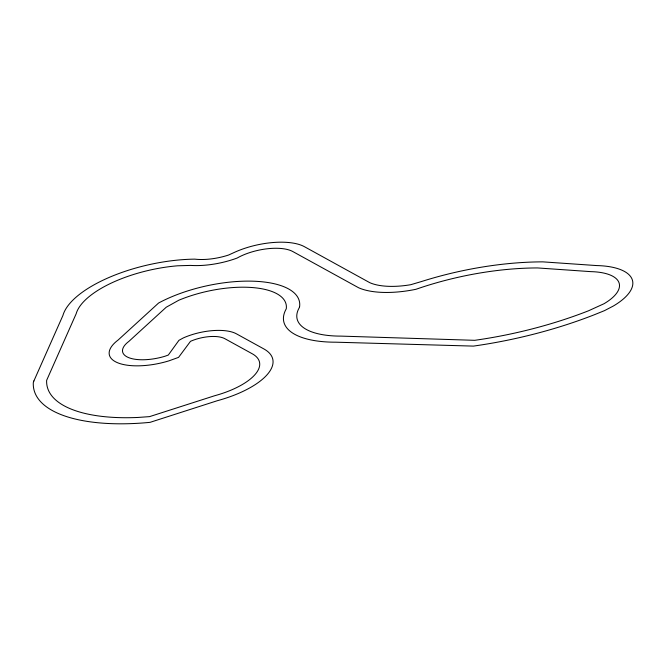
<?xml version="1.0" encoding="UTF-8"?>
<svg xmlns="http://www.w3.org/2000/svg" width="666" height="666" viewBox="0 0 666 666"><rect width="100%" height="100%" fill="white"/><g stroke="black" fill="none" stroke-linecap="round" stroke-linejoin="round"><path stroke-width="1" d="M33.891 380.944L33.3 382.65A148.393 59.649 -12.3 0 0 150.066 422.344L217.424 400.682A71.853 28.879 -12.3 0 0 263.794 348.892L236.43 333.824A38.595 15.509 -12.3 0 0 183.375 337.903L178.946 340.318L168.315 355.045L165.076 356.21A33.708 13.553 -12.3 0 1 128.563 357.584A33.708 13.553 -12.3 0 1 128.871 341.392L166.234 307.226L178.788 300.233A73.585 29.579 -12.3 0 1 252.489 287.562A73.585 29.579 -12.3 0 1 286.263 308.816A88.112 35.415 -12.3 0 0 335.706 342.191L473.418 346.104A225.349 90.576 -12.3 0 0 594.547 314.668L604.553 310.606L613.261 306.069A65.643 26.39 -12.3 0 0 596.628 265.567L542.848 261.863A175.608 70.588 -12.3 0 0 421.636 281.485L410.722 284.707A51.79 20.812 -12.3 0 1 369.705 282.642L304.37 246.661A50.275 20.205 -12.3 0 0 233.824 252.639L228.613 255.02A37.795 15.193 -12.3 0 1 194.73 259.132A98.277 39.502 -12.3 0 0 62.929 315.459L33.891 380.944M299.583 306.735L299.176 307.892A74.509 29.945 -12.3 0 0 340.984 336.114L474.716 340.318A211.738 85.106 -12.3 0 0 588.536 310.781L603.979 303.746A52.04 20.921 -12.3 0 0 590.792 271.636L537.57 267.94A162.005 65.118 -12.3 0 0 415.967 289.285A65.393 26.282 -12.3 0 1 358.574 287.737L292.782 251.532A36.663 14.735 -12.3 0 0 237.113 258.058A51.399 20.663 -12.3 0 1 190.626 265.409L177.656 265.792A84.674 34.033 -12.3 0 0 76.174 313.736L46.645 380.344A134.79 54.179 -12.3 0 0 137.87 417.457L149.559 416.625L214.619 395.746A58.242 23.41 -12.3 0 0 252.206 353.754L224.842 338.686A24.983 10.04 -12.3 0 0 190.493 341.333L178.563 357.376L168.914 360.855A47.319 19.023 -12.3 0 1 117.674 362.779A47.319 19.023 -12.3 0 1 118.098 340.051L158.6 303.022A87.188 35.048 -12.3 0 1 252.297 281.169A87.188 35.048 -12.3 0 1 299.583 306.735"/></g></svg>
